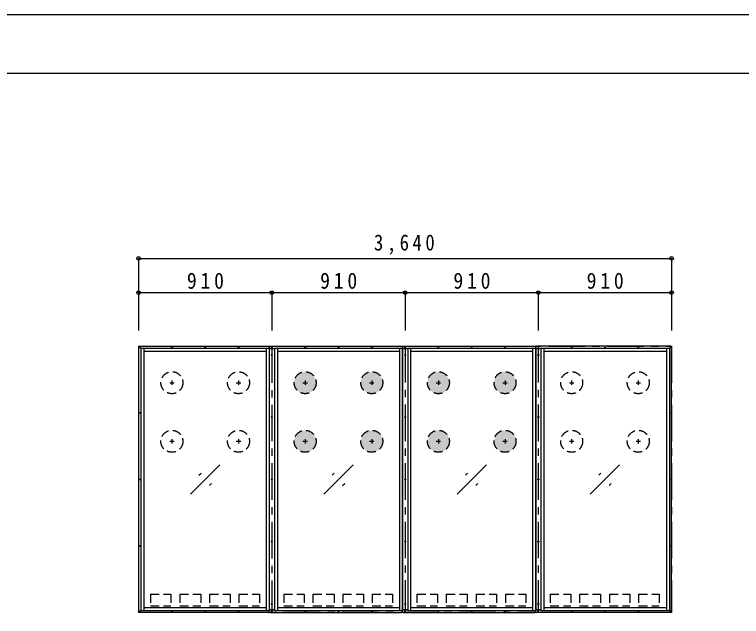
# Model space of a CAD drawing. Units: millimetres at full size, sheet at 1:50. Extents: x -8818 to 11382, y -6635 to 7415.
# Drawn here: x -781 to 4183, y 3305 to 7415 of the extents above; entities that cross this region are included whole.
import ezdxf

# ---------------------------------------------------------------- set-up
doc = ezdxf.new("R2010")
doc.units = ezdxf.units.MM
doc.header["$LTSCALE"] = 50
doc.header["$PDMODE"] = 32
doc.header["$PDSIZE"] = 25
doc.linetypes.add('CHAIN1', pattern=[8, 5, -1, 1, -1])
doc.linetypes.add('DASHED1', pattern=[1.8, 1.2, -0.6])
doc.layers.add('0-0', color=7, linetype='Continuous')
doc.layers.add('F-0', color=2, linetype='Continuous')
doc.styles.add('ＭＳ ゴシック', font='')
doc.styles.get('ＭＳ ゴシック').set_extended_font_data('MS Gothic')

msp = doc.modelspace()

# ---------------------------------------------------------------- hatches: boundary and pattern name
at = {"layer": '0-0'}
for points in [[(1278.65, 4900.61, 1), (1128.65, 4900.61, 1)], [(1733.65, 4900.61, 1), (1583.65, 4900.61, 1)], [(2188.65, 4900.61, 1), (2038.65, 4900.61, 1)], [(2643.65, 4900.61, 1), (2493.65, 4900.61, 1)], [(1278.65, 4500.61, 1), (1128.65, 4500.61, 1)], [(1733.65, 4500.61, 1), (1583.65, 4500.61, 1)], [(2188.65, 4500.61, 1), (2038.65, 4500.61, 1)], [(2643.65, 4500.61, 1), (2493.65, 4500.61, 1)]]:
    msp.add_hatch(color=256, dxfattribs=at).paths.add_polyline_path(points)

# ---------------------------------------------------------------- linework, layer by layer
at = {"layer": '0-0', "color": 4}
for p, q in [((66.15, 5749.78), (3706.15, 5749.78)), ((66.15, 5749.78), (66.15, 5257.07)), ((3706.15, 5749.78), (3706.15, 5257.07)), ((66.15, 5515.63), (976.15, 5515.63)), ((66.15, 5515.63), (66.15, 5257.07)), ((976.15, 5515.63), (976.15, 5257.07)), ((976.15, 5515.63), (1886.15, 5515.63)), ((1886.15, 5515.63), (1886.15, 5257.07)), ((1886.15, 5515.63), (2796.15, 5515.63)), ((2796.15, 5515.63), (2796.15, 5257.07)), ((2796.15, 5515.63), (3706.15, 5515.63)), ((3706.15, 5515.63), (3706.15, 5257.07)), ((72.15, 5149.61), (67.15, 5144.61)), ((67.15, 3336.61), (67.15, 5144.61)), ((72.15, 5149.61), (952.15, 5149.61)), ((952.15, 5149.61), (957.15, 5144.61)), ((957.15, 5144.61), (957.15, 5131.61)), ((963.15, 5149.61), (958.15, 5144.61)), ((958.15, 5144.61), (958.15, 5131.61)), ((963.15, 5149.61), (1862.15, 5149.61)), ((1862.15, 5149.61), (1867.15, 5144.61)), ((1867.15, 5144.61), (1867.15, 5131.61)), ((1873.15, 5149.61), (1868.15, 5144.61)), ((1868.15, 5144.61), (1868.15, 5131.61)), ((1873.15, 5149.61), (2772.15, 5149.61)), ((2772.15, 5149.61), (2777.15, 5144.61)), ((2777.15, 5144.61), (2777.15, 5131.61)), ((2783.15, 5149.61), (2778.15, 5144.61)), ((2778.15, 5144.61), (2778.15, 5131.61)), ((3700.15, 5149.61), (2783.15, 5149.61)), ((3700.15, 5149.61), (3705.15, 5144.61)), ((3705.15, 3336.61), (3705.15, 5144.61)), ((421.15, 4140.61), (621.15, 4340.61)), ((1331.15, 4140.61), (1531.15, 4340.61)), ((2241.15, 4140.61), (2441.15, 4340.61)), ((3151.15, 4140.61), (3351.15, 4340.61)), ((478.72, 4268.9), (492.87, 4283.04)), ((1388.72, 4268.9), (1402.87, 4283.04)), ((2298.72, 4268.9), (2312.87, 4283.04)), ((3208.72, 4268.9), (3222.87, 4283.04)), ((549.43, 4198.19), (563.58, 4212.33)), ((1459.43, 4198.19), (1473.58, 4212.33)), ((2369.43, 4198.19), (2383.58, 4212.33)), ((3279.43, 4198.19), (3293.58, 4212.33)), ((67.15, 3336.61), (72.15, 3331.61)), ((952.15, 3331.61), (72.15, 3331.61)), ((952.15, 3331.61), (957.15, 3336.61)), ((957.15, 3336.61), (957.15, 3349.61)), ((958.15, 3336.61), (958.15, 3349.61)), ((958.15, 3336.61), (963.15, 3331.61)), ((963.15, 3331.61), (1862.15, 3331.61)), ((1862.15, 3331.61), (1867.15, 3336.61)), ((1867.15, 3336.61), (1867.15, 3349.61)), ((1868.15, 3336.61), (1868.15, 3349.61)), ((1868.15, 3336.61), (1873.15, 3331.61)), ((1873.15, 3331.61), (2772.15, 3331.61)), ((2772.15, 3331.61), (2777.15, 3336.61)), ((2777.15, 3336.61), (2777.15, 3349.61)), ((2778.15, 3336.61), (2778.15, 3349.61)), ((2778.15, 3336.61), (2783.15, 3331.61)), ((3700.15, 3331.61), (2783.15, 3331.61)), ((3700.15, 3331.61), (3705.15, 3336.61))]:
    msp.add_line(p, q, dxfattribs=at)
at = {"layer": '0-0', "color": 3, "linetype": 'CHAIN1'}
for p, q in [((66.15, 5150.61), (66.15, 3330.61)), ((66.15, 5150.61), (3706.15, 5150.61)), ((976.15, 5150.61), (976.15, 3330.61)), ((1886.15, 5151.61), (1886.15, 3330.61)), ((2796.15, 5151.61), (2796.15, 3330.61))]:
    msp.add_line(p, q, dxfattribs=at)
at = {"layer": '0-0'}
for p, q in [((81.15, 5135.61), (81.15, 3345.61)), ((81.15, 5135.61), (957.15, 5135.61)), ((101.15, 5135.61), (101.15, 3345.61)), ((101.15, 5115.61), (937.15, 5115.61)), ((937.15, 5135.61), (937.15, 3345.61)), ((957.15, 5135.61), (957.15, 3345.61)), ((957.15, 5131.11), (958.15, 5131.11)), ((958.15, 5131.61), (958.15, 3349.61)), ((994.15, 5131.61), (958.15, 5131.61)), ((994.15, 5135.61), (994.15, 3345.61)), ((994.15, 5135.61), (1867.15, 5135.61)), ((1014.15, 5135.61), (1014.15, 3345.61)), ((1014.15, 5115.61), (1847.15, 5115.61)), ((1847.15, 5135.61), (1847.15, 3345.61)), ((1867.15, 5135.61), (1867.15, 3345.61)), ((1867.15, 5131.11), (1868.15, 5131.11)), ((1868.15, 5131.61), (1868.15, 3349.61)), ((1904.15, 5131.61), (1868.15, 5131.61)), ((1904.15, 5135.61), (1904.15, 3345.61)), ((1904.15, 5135.61), (2777.15, 5135.61)), ((1924.15, 5135.61), (1924.15, 3345.61)), ((1924.15, 5115.61), (2757.15, 5115.61)), ((2757.15, 5135.61), (2757.15, 3345.61)), ((2777.15, 5135.61), (2777.15, 3345.61)), ((2777.15, 5131.11), (2778.15, 5131.11)), ((2778.15, 5131.61), (2778.15, 3349.61)), ((2814.15, 5131.61), (2778.15, 5131.61)), ((2814.15, 5135.61), (2814.15, 3345.61)), ((2814.15, 5135.61), (3691.15, 5135.61)), ((2834.15, 5135.61), (2834.15, 3345.61)), ((2834.15, 5115.61), (3671.15, 5115.61)), ((3671.15, 5135.61), (3671.15, 3345.61)), ((3691.15, 5135.61), (3691.15, 3345.61)), ((81.15, 3345.61), (957.15, 3345.61)), ((101.15, 3365.61), (937.15, 3365.61)), ((957.15, 3350.11), (958.15, 3350.11)), ((994.15, 3345.61), (1867.15, 3345.61)), ((1014.15, 3365.61), (1847.15, 3365.61)), ((1867.15, 3350.11), (1868.15, 3350.11)), ((1904.15, 3345.61), (2777.15, 3345.61)), ((1924.15, 3365.61), (2757.15, 3365.61)), ((2777.15, 3350.11), (2778.15, 3350.11)), ((2814.15, 3345.61), (3691.15, 3345.61)), ((2834.15, 3365.61), (3671.15, 3365.61))]:
    msp.add_line(p, q, dxfattribs=at)
at = {"layer": '0-0', "color": 4, "linetype": 'CHAIN1'}
for p, q in [((293.65, 4915.61), (293.65, 4885.61)), ((748.65, 4915.61), (748.65, 4885.61)), ((1203.65, 4915.61), (1203.65, 4885.61)), ((1658.65, 4915.61), (1658.65, 4885.61)), ((2113.65, 4915.61), (2113.65, 4885.61)), ((2568.65, 4915.61), (2568.65, 4885.61)), ((3023.65, 4915.61), (3023.65, 4885.61)), ((3478.65, 4915.61), (3478.65, 4885.61)), ((278.65, 4900.61), (308.65, 4900.61)), ((733.65, 4900.61), (763.65, 4900.61)), ((1188.65, 4900.61), (1218.65, 4900.61)), ((1643.65, 4900.61), (1673.65, 4900.61)), ((2098.65, 4900.61), (2128.65, 4900.61)), ((2553.65, 4900.61), (2583.65, 4900.61)), ((3008.65, 4900.61), (3038.65, 4900.61)), ((3463.65, 4900.61), (3493.65, 4900.61)), ((278.65, 4500.61), (308.65, 4500.61)), ((293.65, 4515.61), (293.65, 4485.61)), ((733.65, 4500.61), (763.65, 4500.61)), ((748.65, 4515.61), (748.65, 4485.61)), ((1188.65, 4500.61), (1218.65, 4500.61)), ((1203.65, 4515.61), (1203.65, 4485.61)), ((1643.65, 4500.61), (1673.65, 4500.61)), ((1658.65, 4515.61), (1658.65, 4485.61)), ((2098.65, 4500.61), (2128.65, 4500.61)), ((2113.65, 4515.61), (2113.65, 4485.61)), ((2553.65, 4500.61), (2583.65, 4500.61)), ((2568.65, 4515.61), (2568.65, 4485.61)), ((3008.65, 4500.61), (3038.65, 4500.61)), ((3023.65, 4515.61), (3023.65, 4485.61)), ((3463.65, 4500.61), (3493.65, 4500.61)), ((3478.65, 4515.61), (3478.65, 4485.61))]:
    msp.add_line(p, q, dxfattribs=at)
at = {"layer": '0-0', "linetype": 'DASHED1'}
for p, q in [((147.15, 3456.61), (287.15, 3456.61)), ((287.15, 3456.61), (287.15, 3376.61)), ((347.15, 3456.61), (491.15, 3456.61)), ((491.15, 3456.61), (491.15, 3376.61)), ((551.15, 3456.61), (551.15, 3376.61)), ((551.15, 3456.61), (691.15, 3456.61)), ((691.15, 3456.61), (691.15, 3376.61)), ((751.15, 3456.61), (751.15, 3376.61)), ((1057.15, 3456.61), (1197.15, 3456.61)), ((1197.15, 3456.61), (1197.15, 3376.61)), ((1257.15, 3456.61), (1401.15, 3456.61)), ((1401.15, 3456.61), (1401.15, 3376.61)), ((1461.15, 3456.61), (1461.15, 3376.61)), ((1461.15, 3456.61), (1601.15, 3456.61)), ((1601.15, 3456.61), (1601.15, 3376.61)), ((1661.15, 3456.61), (1661.15, 3376.61)), ((1967.15, 3456.61), (2107.15, 3456.61)), ((2107.15, 3456.61), (2107.15, 3376.61)), ((2167.15, 3456.61), (2311.15, 3456.61)), ((2311.15, 3456.61), (2311.15, 3376.61)), ((2371.15, 3456.61), (2371.15, 3376.61)), ((2371.15, 3456.61), (2511.15, 3456.61)), ((2511.15, 3456.61), (2511.15, 3376.61)), ((2571.15, 3456.61), (2571.15, 3376.61)), ((2877.15, 3456.61), (3017.15, 3456.61)), ((3017.15, 3456.61), (3017.15, 3376.61)), ((3077.15, 3456.61), (3221.15, 3456.61)), ((3221.15, 3456.61), (3221.15, 3376.61)), ((3281.15, 3456.61), (3281.15, 3376.61)), ((3281.15, 3456.61), (3421.15, 3456.61)), ((3421.15, 3456.61), (3421.15, 3376.61)), ((3481.15, 3456.61), (3481.15, 3376.61)), ((551.15, 3376.61), (691.15, 3376.61)), ((751.15, 3376.61), (891.15, 3376.61)), ((1461.15, 3376.61), (1601.15, 3376.61)), ((1661.15, 3376.61), (1801.15, 3376.61)), ((2371.15, 3376.61), (2511.15, 3376.61)), ((2571.15, 3376.61), (2711.15, 3376.61)), ((3281.15, 3376.61), (3421.15, 3376.61)), ((3481.15, 3376.61), (3621.15, 3376.61))]:
    msp.add_line(p, q, dxfattribs=at)
at = {"layer": '0-0', "color": 3, "linetype": 'CHAIN1'}
msp.add_lwpolyline([(3706.15, 5150.61), (3706.15, 3330.61), (66.15, 3330.61)], dxfattribs=at)
at = {"layer": '0-0', "linetype": 'DASHED1'}
for points in [[(147.15, 3456.61), (147.15, 3376.61), (287.15, 3376.61)], [(347.15, 3456.61), (347.15, 3376.61), (491.15, 3376.61)], [(751.15, 3456.61), (891.15, 3456.61), (891.15, 3376.61)], [(1057.15, 3456.61), (1057.15, 3376.61), (1197.15, 3376.61)], [(1257.15, 3456.61), (1257.15, 3376.61), (1401.15, 3376.61)], [(1661.15, 3456.61), (1801.15, 3456.61), (1801.15, 3376.61)], [(1967.15, 3456.61), (1967.15, 3376.61), (2107.15, 3376.61)], [(2167.15, 3456.61), (2167.15, 3376.61), (2311.15, 3376.61)], [(2571.15, 3456.61), (2711.15, 3456.61), (2711.15, 3376.61)], [(2877.15, 3456.61), (2877.15, 3376.61), (3017.15, 3376.61)], [(3077.15, 3456.61), (3077.15, 3376.61), (3221.15, 3376.61)], [(3481.15, 3456.61), (3621.15, 3456.61), (3621.15, 3376.61)]]:
    msp.add_lwpolyline(points, dxfattribs=at)
at = {"layer": '0-0'}
for points in [[(964.67, 3349.61), (994.15, 3349.61), (958.15, 3349.61)], [(1874.67, 3349.61), (1904.15, 3349.61), (1868.15, 3349.61)], [(2784.67, 3349.61), (2814.15, 3349.61), (2778.15, 3349.61)]]:
    msp.add_lwpolyline(points, close=True, dxfattribs=at)
at = {"layer": '0-0', "color": 4}
for centre in [(75.15, 5141.61), (293.65, 5141.61), (521.15, 5141.61), (748.65, 5141.61), (976.15, 5141.61), (1203.65, 5141.61), (1431.15, 5141.61), (1658.65, 5141.61), (1886.15, 5141.61), (2113.65, 5141.61), (2341.15, 5141.61), (2568.65, 5141.61), (2796.15, 5141.61), (3023.65, 5141.61), (3251.15, 5141.61), (3478.65, 5141.61), (3697.15, 5141.61), (75.15, 4695.61), (3697.15, 4695.61), (75.15, 4240.61), (3697.15, 4240.61), (75.15, 3785.61), (3697.15, 3785.61), (75.15, 3339.61), (293.65, 3339.61), (521.15, 3339.61), (748.65, 3339.61), (976.15, 3339.61), (1203.65, 3339.61), (1431.15, 3339.61), (1658.65, 3339.61), (1886.15, 3339.61), (2113.65, 3339.61), (2341.15, 3339.61), (2568.65, 3339.61), (2796.15, 3339.61), (3023.65, 3339.61), (3251.15, 3339.61), (3478.65, 3339.61), (3697.15, 3339.61)]:
    msp.add_circle(centre, 2.5, dxfattribs=at)
at = {"layer": '0-0'}
for centre in [(976.15, 5090.61), (1886.15, 5090.61), (2796.15, 5090.61), (976.15, 4665.61), (1886.15, 4665.61), (2796.15, 4665.61), (976.15, 4240.61), (1886.15, 4240.61), (2796.15, 4240.61), (976.15, 3815.61), (1886.15, 3815.61), (2796.15, 3815.61), (976.15, 3390.61), (1886.15, 3390.61), (2796.15, 3390.61)]:
    msp.add_circle(centre, 3.5, dxfattribs=at)
at = {"layer": '0-0', "linetype": 'DASHED1'}
for centre in [(293.65, 4900.61), (748.65, 4900.61), (1203.65, 4900.61), (1658.65, 4900.61), (2113.65, 4900.61), (2568.65, 4900.61), (3023.65, 4900.61), (3478.65, 4900.61), (293.65, 4500.61), (748.65, 4500.61), (1203.65, 4500.61), (1658.65, 4500.61), (2113.65, 4500.61), (2568.65, 4500.61), (3023.65, 4500.61), (3478.65, 4500.61)]:
    msp.add_circle(centre, 75, dxfattribs=at)
at = {"layer": '0-0', "color": 5}
for p in [(66.15, 5749.78), (3706.15, 5749.78), (66.15, 5515.63), (976.15, 5515.63), (1886.15, 5515.63), (2796.15, 5515.63), (3706.15, 5515.63)]:
    msp.add_point(p, dxfattribs=at)
at = {"layer": 'F-0', "color": 5}
msp.add_line((-8817.96, 7014.68), (11382.04, 7014.68), dxfattribs=at)
msp.add_lwpolyline([(-8817.96, -6635.32), (-8817.96, 7414.68), (11382.04, 7414.68)], dxfattribs=at)

# ---------------------------------------------------------------- texts
at = {"layer": '0-0', "char_height": 110, "attachment_point": 7, "style": 'ＭＳ ゴシック'}
for s, insert in [('\\T1.38;\\W0.85;3,640', (1673.65, 5774.78)), ('\\T1.38;\\W0.9;910', (396.15, 5540.63)), ('\\T1.38;\\W0.9;910', (1306.15, 5540.63)), ('\\T1.38;\\W0.9;910', (2216.15, 5540.63)), ('\\T1.38;\\W0.9;910', (3126.15, 5540.63))]:
    msp.add_mtext(s, dxfattribs=dict(at, insert=insert))

doc.saveas('drawing.dxf')
